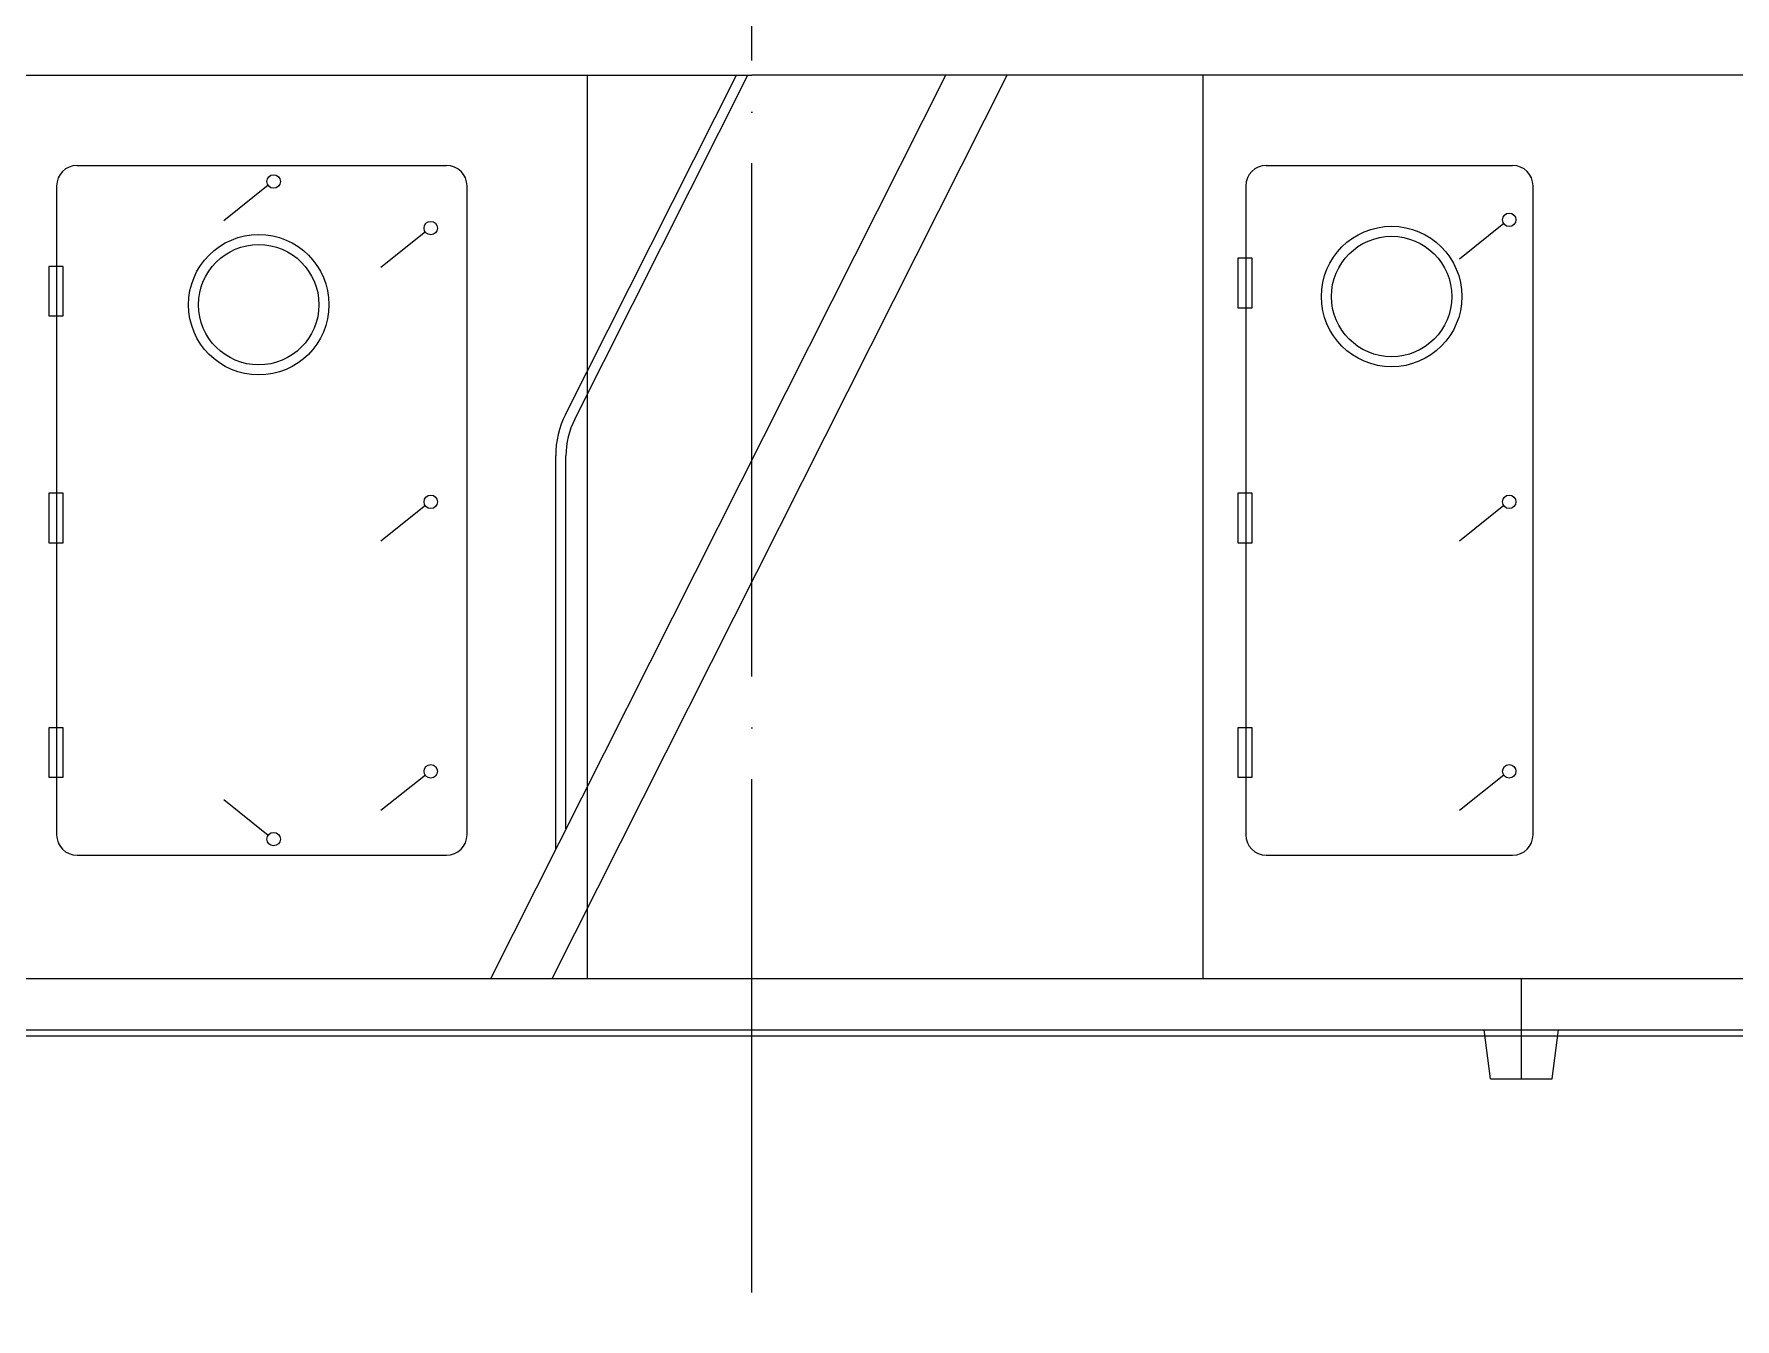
# Model space of a CAD drawing. Extents: x 1551 to 113148, y -1700 to 77018.
# Drawn here: x 53812 to 57956, y 38295 to 41425 of the extents above; entities that cross this region are included whole.
import ezdxf

# ---------------------------------------------------------------- set-up
doc = ezdxf.new("R2010")
doc.units = 0
doc.header["$LTSCALE"] = 500
doc.header["$MEASUREMENT"] = 0
doc.linetypes.add('CENTER', pattern=[3, 2.5, -0.25, 0, -0.25])
for name, color, linetype in [('I0CO2', 7, 'CONTINUOUS'), ('M1CO1', 1, 'CONTINUOUS'), ('S0CE1', 7, 'CENTER'), ('S0CO1', 7, 'CONTINUOUS'), ('S0CO3', 7, 'CONTINUOUS'), ('U0CO1', 7, 'CONTINUOUS'), ('U0CO2', 7, 'CONTINUOUS')]:
    doc.layers.add(name, color=color, linetype=linetype)

# ---------------------------------------------------------------- blocks, each defined once
blk = doc.blocks.new('SNITT')
at = {"layer": 'I0CO2'}
for p, q in [((-1693.6, 6130), (-1693.6, 4550)), ((-693.6, 4550), (-693.6, 6130)), ((1203.8, 6130), (1203.8, 4550)), ((1903.8, 4550), (1903.8, 6130))]:
    blk.add_line(p, q, dxfattribs=at)
at = {"layer": 'S0CE1'}
blk.add_line((0, -1065.3), (0, 12094.2), dxfattribs=at)
at = {"layer": 'S0CO1'}
for p, q in [((-453.5, 5573.7), (-37.1, 6400)), ((-431.2, 5562.4), (-9.1, 6400)), ((-477.6, 4514.5), (-477.6, 5472.4)), ((-452.6, 4564.1), (-452.6, 5472.4))]:
    blk.add_line(p, q, dxfattribs=at)
for radius in [225, 200]:
    blk.add_arc((-252.6, 5472.4), radius, 153.2558, 180, dxfattribs=at)
at = {"layer": 'S0CO3'}
for p, q in [((-4800, 6400), (0, 6400)), ((-400, 4200), (-400, 6400)), ((4800, 6400), (0, 6400)), ((1100, 4200), (1100, 6400)), ((-4800, 4200), (4800, 4200))]:
    blk.add_line(p, q, dxfattribs=at)
at = {"layer": 'U0CO1'}
for p, q in [((-4800, 4075), (4800, 4075)), ((1800, 3955), (1784.4, 4075)), ((1950, 3955), (1965.6, 4075)), ((-4800, 4060), (4800, 4060))]:
    blk.add_line(p, q, dxfattribs=at)
at = {"layer": 'U0CO2'}
for p, q in [((-636, 4200), (472.6, 6400)), ((-486, 4200), (622.6, 6400)), ((-1643.6, 6180), (-743.6, 6180)), ((1253.8, 6180), (1853.8, 6180)), ((-1178.2, 6131.8), (-1286.2, 6045.1)), ((-795.2, 6018.4), (-903.3, 5931.7)), ((1832.4, 6038.4), (1724.4, 5951.7)), ((-795.2, 5351.6), (-903.3, 5265)), ((1832.4, 5351.6), (1724.4, 5265)), ((-795.2, 4695.3), (-903.3, 4608.7)), ((1832.4, 4695.3), (1724.4, 4608.7)), ((-1178.2, 4548.2), (-1286.2, 4634.9)), ((-1643.6, 4500), (-743.6, 4500)), ((1253.8, 4500), (1853.8, 4500)), ((1875, 4200), (1875, 3955)), ((1800, 3955), (1950, 3955))]:
    blk.add_line(p, q, dxfattribs=at)
for points in [[(-1712.9, 5813.3), (-1677.4, 5813.3), (-1677.4, 5933.8), (-1712.9, 5933.8)], [(1184.3, 5833.3), (1219.7, 5833.3), (1219.7, 5953.8), (1184.3, 5953.8)], [(-1712.9, 5261.1), (-1677.4, 5261.1), (-1677.4, 5381.6), (-1712.9, 5381.6)], [(1184.3, 5261.1), (1219.7, 5261.1), (1219.7, 5381.6), (1184.3, 5381.6)], [(-1712.9, 4689.9), (-1677.4, 4689.9), (-1677.4, 4810.4), (-1712.9, 4810.4)], [(1184.3, 4689.9), (1219.7, 4689.9), (1219.7, 4810.4), (1184.3, 4810.4)]]:
    blk.add_lwpolyline(points, close=True, dxfattribs=at)
for centre, radius in [((-1164.9, 6140.8), 16.4), ((1845.7, 6047.4), 16.4), ((-1201.1, 5840.7), 171.1), ((-782, 6027.4), 16.4), ((1559.1, 5860.7), 171.1), ((-1201.1, 5840.7), 146.6), ((1559.1, 5860.7), 146.6), ((-782, 5360.6), 16.4), ((1845.7, 5360.6), 16.4), ((-782, 4704.3), 16.4), ((1845.7, 4704.3), 16.4), ((-1164.9, 4539.2), 16.4)]:
    blk.add_circle(centre, radius, dxfattribs=at)
for centre, start, end in [((-1643.6, 6130), 90, 180), ((-743.6, 6130), 0, 90), ((1253.8, 6130), 90, 180), ((1853.8, 6130), 0, 90), ((-1643.6, 4550), 180, 270), ((-743.6, 4550), 270, 0), ((1253.8, 4550), 180, 270), ((1853.8, 4550), 270, 0)]:
    blk.add_arc(centre, 50, start, end, dxfattribs=at)

msp = doc.modelspace()

# ---------------------------------------------------------------- block references
at = {"layer": 'M1CO1', "linetype": 'Continuous'}
msp.add_blockref('SNITT', (55560.398, 34924.631), dxfattribs=at)

doc.saveas('drawing.dxf')
